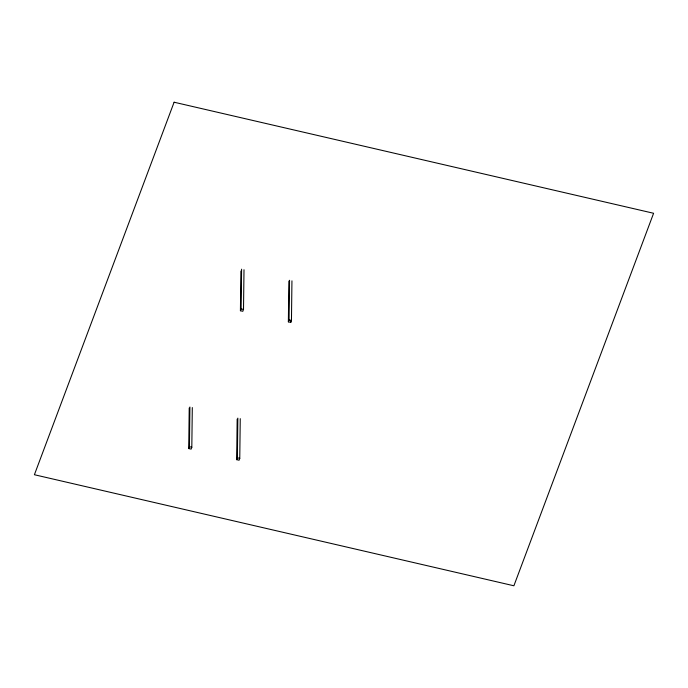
<?xml version="1.0" encoding="UTF-8"?>
<svg xmlns="http://www.w3.org/2000/svg" width="688" height="688" viewBox="0 0 688 688"><rect width="100%" height="100%" fill="white"/><g stroke="black" fill="none" stroke-linecap="round" stroke-linejoin="round"><path stroke-width="1.03" d="M192.305 407.563L191.814 447.26L191.118 449.118L188.718 448.567L189.217 408.018M188.718 448.567L189.424 446.701L189.905 407.012M240.25 418.665L239.768 458.363L239.071 460.229L236.672 459.67L237.162 419.121M236.672 459.67L237.369 457.812L237.85 418.115M243.999 269.739L243.509 309.428L242.812 311.294L240.413 310.735L240.903 271.046M240.413 310.735L241.11 308.878L241.6 269.18M291.944 280.842L291.463 320.539L290.757 322.397L288.367 321.846L288.865 281.074M288.367 321.846L289.063 319.98L289.545 280.283M290.757 322.397L290.783 320.255M241.11 308.878L243.509 309.428M289.063 319.98L291.463 320.539M189.424 446.701L191.814 447.26M237.369 457.812L239.768 458.363M174.107 102.22L34.4 474.729L513.893 585.78L653.6 213.271L174.107 102.22"/></g></svg>
